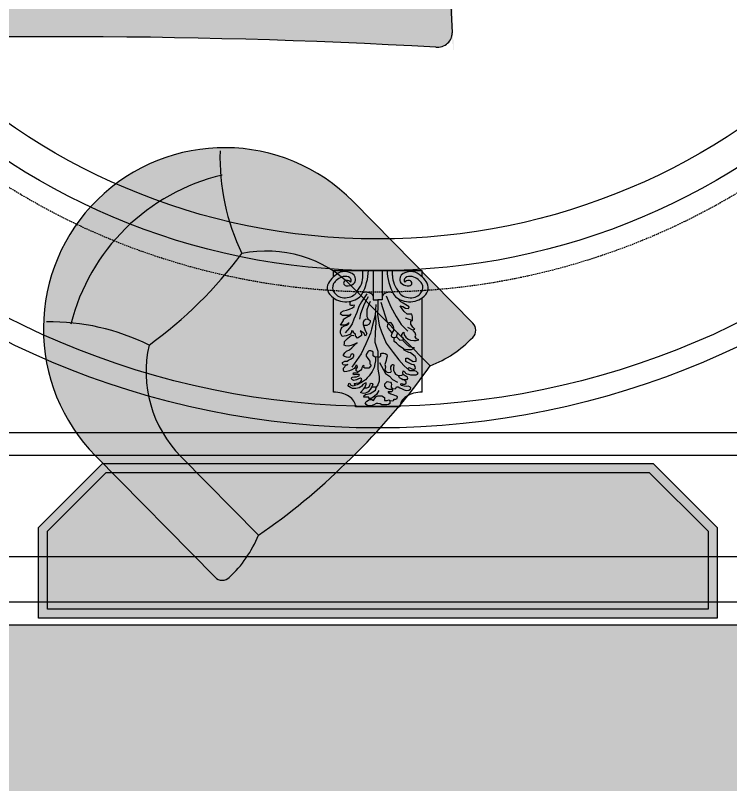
# Model space of a CAD drawing. Header units: millimetres. Extents: x 10553 to 38258, y 46576 to 64025.
# Drawn here: x 31794 to 33375, y 53223 to 54922 of the extents above; entities that cross this region are included whole.
import ezdxf

# ---------------------------------------------------------------- set-up
doc = ezdxf.new("R2010")
doc.units = ezdxf.units.MM
doc.linetypes.add('HIDDEN2', pattern=[4.762499999999999, 3.175, -1.5875])
for name, color, linetype in [('ceiling', 232, 'Continuous'), ('floor', 172, 'Continuous'), ('furn', 34, 'Continuous'), ('furn hatch', 254, 'Continuous'), ('light', 230, 'Continuous'), ('plaster', 81, 'Continuous'), ('wall', 5, 'Continuous')]:
    doc.layers.add(name, color=color, linetype=linetype)

# ---------------------------------------------------------------- blocks, each defined once
blk = doc.blocks.new('bed (plan)')
at = {"layer": 'furn hatch', "linetype": 'ByBlock'}
h = blk.add_hatch(color=256, dxfattribs=at)
edge = h.paths.add_edge_path()
edge.add_ellipse((1258.749999999693, -129.1499999999541), major_axis=(822.8959913012318, 822.8959913012318), ratio=1, start_angle=131.3481957178716, end_angle=138.5917142279979, ccw=False)
edge.add_ellipse((95.36632932841803, -54.89999999996411), major_axis=(-1.414213562373095, 1.414213562373095), ratio=0.9999999999999387, start_angle=221.3481957178836, end_angle=314.9999999999982)
edge.add_line((95.36632932841803, -52.89999999996428), (94.99999999935562, -52.89999999996428))
edge.add_line((94.99999999935562, -52.89999999996428), (94.99999999935608, -7.099999999963984))
edge.add_line((94.99999999935608, -7.099999999963984), (95.79999999931852, -7.099999999963984))
edge.add_line((95.79999999931852, -7.099999999963984), (95.79999999931852, -6.999999999964132))
edge.add_line((95.79999999931852, -6.999999999964132), (96.99999999928878, -6.999999999964132))
edge.add_line((96.99999999928878, -6.999999999964132), (96.99999999928923, 5.684341886080801e-14))
edge.add_line((96.99999999928923, 5.684341886080801e-14), (-96.99999999928878, 5.684341886080801e-14))
edge.add_line((-96.99999999928878, 5.684341886080801e-14), (-96.99999999928878, -6.999999999964132))
edge.add_line((-96.99999999928878, -6.999999999964132), (-95.79999999928896, -6.999999999964132))
edge.add_line((-95.79999999928896, -6.999999999964132), (-95.79999999928896, -7.099999999963927))
edge.add_line((-95.79999999928896, -7.099999999963927), (-94.99999999935517, -7.099999999963984))
edge.add_line((-94.99999999935517, -7.099999999963984), (-94.99999999935517, -52.89999999996417))
edge.add_line((-94.99999999935517, -52.89999999996417), (-95.36632932841849, -52.89999999996428))
edge.add_ellipse((-95.36632932841758, -54.89999999996417), major_axis=(-1.4142135623731, 1.4142135623731), ratio=0.9999999999999893, start_angle=-45.00000000000031, end_angle=48.65180428212735)
edge.add_ellipse((-1258.750000000005, -129.1499999999616), major_axis=(-822.8959913014588, 822.8959913014588), ratio=0.9999999999999994, start_angle=221.4082857720034, end_angle=228.6518042821278, ccw=False)
edge.add_ellipse((-94.29106223705594, -202.2424845104946), major_axis=(-2.121320343559603, 2.121320343559603), ratio=0.9999999999999872, start_angle=41.40828577201795, end_angle=137.7029539343334)
edge.add_ellipse((-3.183231456205249e-12, -2305.399999999965), major_axis=(-1.971220551600547e-11, 2102.50000000005), ratio=0.9495711471803869, start_angle=-2.7029539343203055, end_angle=2.7029539343188844, ccw=False)
edge.add_ellipse((94.2910622370573, -202.2424845104951), major_axis=(2.121320343559809, 2.121320343559808), ratio=0.9999999999999182, start_angle=222.2970460656817, end_angle=318.5917142279896)
at = {"color": 0, "linetype": 'ByBlock'}
for centre, major_axis, ratio, start_param, end_param in [((-1258.750000000005, -129.1499999999617), (-822.8959913014588, 822.8959913014588), 0.9999999999999994, 3.864303577917975, 3.990726825348799), ((-94.29106223705594, -202.2424845104948), (-2.121320343559603, 2.121320343559603), 0.9999999999999875, 0.7227109243284353, 2.403369935876198), ((-3.183231456205249e-12, -2305.399999999965), (-1.971220551600547e-11, 2102.50000000005), 0.9495711471803869, -0.04717544568362486, 0.04717544568359933)]:
    blk.add_ellipse(centre, major_axis=major_axis, ratio=ratio, start_param=start_param, end_param=end_param, dxfattribs=at)
blk = doc.blocks.new('armchaer')
h = blk.add_hatch(color=254)
edge = h.paths.add_edge_path()
edge.add_ellipse((-296.1263035950251, -268.9037169185576), major_axis=(-270.2235710185463, -294.922393723302), ratio=0.999999999988288, start_angle=89.99008652182249, end_angle=179.990086521822, ccw=False)
edge.add_line((-1.250669137647492, -539.1783121973567), (-255.7883912124962, -816.8846656661917))
edge.add_ellipse((-272.1703709045687, -801.8694103729104), major_axis=(-15.71348386204226, -15.71348386204226), ratio=0.9999999999882825, start_angle=2.4925167828245094, end_angle=92.49251678276562, ccw=False)
edge.add_ellipse((-120.2704686007346, -623.2300702738867), major_axis=(-181.5130642803174, -181.5130642803173), ratio=0.9999999999883796, start_angle=338.98577750442445, end_angle=364.44039008106915, ccw=False)
edge.add_ellipse((395.9691245281283, 459.8772005311039), major_axis=(-993.4064497580682, -993.4064497580682), ratio=0.9999999999883331, start_angle=2.492516782837015, end_angle=12.696847287550781, ccw=False)
edge.add_line((-553.2953151249094, -575.7915556125663), (-566.400898877022, -563.7793513793549))
edge.add_line((-566.400898877022, -563.7793513793513), (-579.5064826291782, -551.7671471461217))
edge.add_ellipse((369.7579570207745, 483.9016090002115), major_axis=(-993.4064497579917, -993.4064497579917), ratio=0.9999999999883399, start_angle=352.2881862781159, end_angle=362.4925167828335, ccw=False)
edge.add_ellipse((-664.3934771107452, -124.502441666722), major_axis=(-181.5130642803177, -181.5130642803177), ratio=0.9999999999883168, start_angle=0.5446434846014085, end_angle=25.99925606122912, ccw=False)
edge.add_ellipse((-829.1576804350916, -291.3507304017949), major_axis=(-15.71348386204155, -15.71348386204155), ratio=0.9999999999883177, start_angle=272.4925167827872, end_angle=362.49251678284435, ccw=False)
edge.add_line((-845.5396601271932, -276.335475108528), (-591.0019380523736, 1.370878360270581))
edge.add_ellipse((-296.1263035950105, -268.9037169185613), major_axis=(-270.2524260228694, -294.8959526379626), ratio=0.9999999999882909, start_angle=179.9956925528132, end_angle=269.9956925528138, ccw=False)
at = {"color": 34}
for p, q in [((-591.001938052359, 1.370878360259667), (-845.5396601271786, -276.335475108528)), ((-582.8015916605946, -187.012531552944), (-747.9693998884613, -367.2143081678732)), ((-255.7883912124962, -816.8846656661844), (-1.250669137691148, -539.1783121973858)), ((-579.5064826306916, -551.7671471447393), (-566.400898877022, -563.7793513793513)), ((-354.8018872786779, -727.5804352063096), (-189.6340790507966, -547.3786585913804)), ((-566.400898877022, -563.7793513793513), (-553.2953151233523, -575.7915556139815))]:
    blk.add_line(p, q, dxfattribs=at)
for centre, major_axis, ratio, start_param, end_param in [((-296.1263035950105, -268.9037169185613), (-270.2524260228694, -294.8959526379626), 0.9999999999882909, 3.141517474454028, 4.712313801248935), ((-793.1544278063666, 91.92787136632978), (-348.8249108645073, -348.8249108645073), 0.9999999999883212, 1.946756624129567, 2.42193245069571), ((-390.5478019447037, -371.9196855616683), (-304.6240642121495, -332.3737738375273), 0.9999999999882843, 2.594611066454934, 3.688507999574148), ((-296.1263035950251, -268.9037169185576), (-270.2235710185463, -294.922393723302), 0.999999999988288, 1.570623303960375, 3.141419630755262), ((-386.2178353556956, -367.195595072164), (-188.5618063444662, -188.5618063444662), 0.9999999999883372, 3.755140864209717, 4.755891604905364), ((385.8845747898158, 475.1854205124109), (-657.1867720202041, -657.186772020204), 0.9999999999883307, 6.171218689696627, 6.482157173705834), ((106.5299314967269, -732.6971490658434), (-348.8249108644964, -348.8249108644964), 0.9999999999883369, 3.94825810552629, 4.423433932094577), ((-829.1576804350916, -291.3507304017949), (-15.71348386204155, -15.71348386204155), 0.9999999999883177, 4.755891604905543, 6.326687931701437), ((-386.217835355681, -367.1955950721676), (-188.5618063444629, -188.5618063444628), 0.9999999999883349, 1.614298951315604, 2.615049692012646), ((-664.3934771107452, -124.502441666722), (-181.5130642803177, -181.5130642803177), 0.9999999999883168, 0.009505822055827536, 0.4537726213375407), ((369.7579570207745, 483.9016090002115), (-993.4064497579917, -993.4064497579917), 0.9999999999883401, 6.148588766432231, 6.326687931701247), ((395.9691245281283, 459.8772005311039), (-993.4064497580681, -993.4064497580681), 0.9999999999883332, 0.04350262452172179, 0.2216017897906733), ((-120.2704686007346, -623.2300702738867), (-181.5130642803174, -181.5130642803173), 0.9999999999883794, 5.916417934885134, 6.36068473416714), ((-272.1703709045687, -801.8694103729104), (-15.71348386204226, -15.71348386204226), 0.9999999999882825, 0.04350262452150284, 1.614298951315372)]:
    blk.add_ellipse(centre, major_axis=major_axis, ratio=ratio, start_param=start_param, end_param=end_param, dxfattribs=at)
blk = doc.blocks.new('rdfefd')
at = {"layer": 'furn'}
blk.add_hatch(color=254, dxfattribs=at).paths.add_polyline_path([(0, 750), (0, -750), (-200, -750), (-341.4213562372606, -608.5786437626812), (-341.4213562372606, 608.5786437626812), (-200, 750)])
blk.add_lwpolyline([(0, 750), (0, -750), (-200, -750), (-341.4213562372606, -608.5786437626812), (-341.4213562372606, 608.5786437626812), (-200, 750), (0, 750)], dxfattribs=at)
blk.add_lwpolyline([(-20, 730), (-20, -730), (-191.7157287524897, -730), (-321.4213562372606, -600.294372515229), (-321.4213562372606, 600.294372515229), (-191.7157287525479, 730)], close=True, dxfattribs=at)
blk = doc.blocks.new('205 2')
at = {"color": 0, "linetype": 'ByBlock'}
for p, q in [((-45.99999999999955, 370), (46, 370)), ((7.997955425677446, 364.9941687919199), (13.59456504638956, 367.1667750769993)), ((13.59456504638956, 367.1667750769993), (20.38047208094804, 367.1667750769993)), ((20.38047208094804, 367.1667750769993), (23.8916567649519, 364.1135710039525)), ((-32.46207671504817, 353.29757587926), (-33.34577369947783, 351.6514451967669)), ((-33.34577369947783, 351.6514451967669), (-33.34577369947783, 349.4563478201162)), ((-30.1895623934397, 353.8465425733593), (-32.46207671504817, 353.29757587926)), ((-25.21661514746665, 352.5748563075322), (-30.1895623934397, 353.8465425733593)), ((-25.21661514746643, 360.7503661837545), (-22.06201093967388, 363.4935002774873)), ((-25.21661514746665, 356.3001582529978), (-25.21661514746643, 360.7503661837545)), ((-25.21661514746665, 352.5748563075322), (-25.21661514746665, 356.3001582529978)), ((-23.31191116117407, 350.9185919716256), (-25.21661514746665, 352.5748563075322)), ((-19.50241789589336, 352.6782091116183), (-23.31191116117407, 350.9185919716256)), ((-22.06201093967388, 363.4935002774873), (-18.66881113426348, 364.8901213309728)), ((-14.14397717948736, 352.6782091116183), (-19.50241789589336, 352.6782091116183)), ((-18.66881113426348, 364.8901213309728), (-8.192045572757934, 364.8901213309728)), ((-14.14397717948736, 345.22735197781), (-14.14397717948736, 352.6782091116183)), ((-8.192045572757934, 364.8901213309728), (-5.097256986136017, 362.1990008208668)), ((-5.097256986136017, 362.1990008208668), (0, 360.9573347061523)), ((0, 360.9573347061523), (3.355596227044771, 360.9573347061523)), ((3.355596227044771, 360.9573347061523), (7.997955425677446, 364.9941687919199)), ((8.475036134407219, 352.8850106071477), (6.451172000216502, 348.641938225599)), ((12.04651352702354, 349.7793780918291), (8.475036134407219, 352.8850106071477)), ((22.76160309631678, 354.5409258129075), (17.28582321707654, 349.7793780918291)), ((25.97581360782215, 358.9911337436642), (22.76160309631678, 354.5409258129075)), ((23.8916567649519, 364.1135710039525), (25.97581360782215, 358.9911337436642)), ((-40.28933311967694, 347.2612504434655), (-40.66843701698508, 343.4200223843218)), ((-40.66843701698508, 343.4200223843218), (-38.52193915081716, 340.8956219312386)), ((-37.76478588725422, 349.1270447436254), (-40.28933311967694, 347.2612504434655)), ((-38.52193915081716, 340.8956219312386), (-32.2095165386736, 337.9322789427824)), ((-33.34577369947783, 349.4563478201162), (-37.76478588725422, 349.1270447436254)), ((-32.2095165386736, 337.9322789427824), (-27.41192771914939, 335.7375662659761)), ((-27.41192771914939, 335.7375662659761), (-24.00315623673669, 332.6641991187935)), ((-8.787328326600118, 340.5693964535603), (-14.14397717948736, 345.22735197781)), ((0, 340.5693964535603), (-8.787328326600118, 340.5693964535603)), ((-2.40003401293643, 326.1981639441801), (2.765586128269206, 336.7004700048128)), ((3.713082238659354, 343.1568876830279), (0, 340.5693964535603)), ((2.765586128269206, 336.7004700048128), (10.2480108933903, 345.0361464781454)), ((6.451172000216502, 348.641938225599), (3.713082238659354, 343.1568876830279)), ((10.2480108933903, 345.0361464781454), (13.53392951338901, 347.1408393886522)), ((17.28582321707654, 349.7793780918291), (12.04651352702354, 349.7793780918291)), ((13.53392951338901, 347.1408393886522), (18.5498062515544, 347.1408393886522)), ((25.12227309273021, 336.5660823570506), (15.57022888931692, 333.7882920971606)), ((18.5498062515544, 347.1408393886522), (18.5498062515544, 344.1340253165108)), ((18.5498062515544, 344.1340253165108), (28.63850440223177, 344.1340253165108)), ((27.94673206117591, 339.02213363396), (25.12227309273021, 336.5660823570506)), ((28.63850440223177, 344.1340253165108), (27.94673206117591, 339.02213363396)), ((-91.99999999999955, 330), (-92, 73.92546307080192)), ((-68.06515259708681, 322.0184000119916), (-68.44372922883485, 318.9454175646533)), ((-68.44372922883485, 318.9454175646533), (-66.55031880453453, 315.4331078820978)), ((-64.6563811146741, 325.2014066180564), (-68.06515259708681, 322.0184000119916)), ((-58.59599141341164, 325.7499886123114), (-64.6563811146741, 325.2014066180564)), ((-54.55608312294339, 323.8841943121515), (-58.59599141341164, 325.7499886123114)), ((-50.3896311114745, 321.140514941304), (-54.55608312294339, 323.8841943121515)), ((-45.71858601288386, 318.396450870554), (-50.3896311114745, 321.140514941304)), ((-38.14336251900227, 318.7257539470447), (-39.027059503499, 315.6527714997064)), ((-35.87084819746087, 321.140514941304), (-38.14336251900227, 318.7257539470447)), ((-29.93700221706513, 320.5915482472046), (-35.87084819746087, 321.140514941304)), ((-28.92676151170144, 328.2743890653946), (-31.45183600968448, 325.8596280711354)), ((-31.45183600968448, 325.8596280711354), (-30.31557884888025, 323.1159487002878)), ((-30.31557884888025, 323.1159487002878), (-24.25571641311103, 322.7866456238553)), ((-28.04306452727178, 316.7503201880609), (-29.93700221706513, 320.5915482472046)), ((-21.47808173882072, 328.054725447786), (-28.92676151170144, 328.2743890653946)), ((-24.25571641311103, 322.7866456238553), (-18.57390334359661, 320.0429662529496)), ((-24.00315623673669, 332.6641991187935), (-21.47808173882072, 328.054725447786)), ((-18.57390334359661, 320.0429662529496), (-14.78655522943586, 314.3359438936459)), ((4.959430258623797, 324.5615106791665), (3.31605131431138, 318.7923070220859)), ((3.31605131431138, 318.7923070220859), (3.31605131431138, 316.2752158662188)), ((10.48567170311003, 329.3669380221982), (4.959430258623797, 324.5615106791665)), ((15.57022888931692, 333.7882920971606), (10.48567170311003, 329.3669380221982)), ((13.59509231188281, 318.1629380581435), (15.76689892219747, 323.3229172226856)), ((15.76689892219747, 323.3229172226856), (20.10998487746701, 329.1753561274381)), ((22.41624419131563, 318.7511441375245), (18.57511499576799, 316.6337561317487)), ((20.10998487746701, 329.1753561274381), (25.53923777060709, 332.9508005112875)), ((27.53154601618417, 318.5297566222289), (22.41624419131563, 318.7511441375245)), ((25.53923777060709, 332.9508005112875), (29.73785297776931, 334.2095384391141)), ((29.23115082854065, 322.5681361057796), (27.05934421822622, 317.4077722414513)), ((34.80487446978805, 330.1190248734783), (29.23115082854065, 322.5681361057796)), ((29.73785297776931, 334.2095384391141), (34.80487446978805, 332.3218162472476)), ((34.80487446978805, 332.3218162472476), (34.80487446978805, 330.1190248734783)), ((35.13213260793418, 315.9241443710634), (38.38451685072664, 318.7523045821872)), ((38.38451685072664, 318.7523045821872), (45.63279885685483, 319.9918011721456)), ((45.63279885685483, 319.9918011721456), (52.13820064335891, 319.9918011721456)), ((52.13820064335891, 319.9918011721456), (56.70326537572259, 317.8090141909197)), ((91.99999999999955, 330), (91.99999999999977, 73.92546307080192)), ((-66.55031880453453, 315.4331078820978), (-63.14154732212182, 314.3359438936459)), ((-63.14154732212182, 314.3359438936459), (-59.60623211877532, 315.3234684232157)), ((-59.60623211877532, 315.3234684232157), (-54.55608312294339, 313.7869771995465)), ((-58.39193966342418, 307.610621016298), (-59.16965628162711, 305.29280438571)), ((-59.16965628162711, 305.29280438571), (-59.16965628162711, 302.5887490999885)), ((-55.81888400461457, 308.7385609932244), (-58.39193966342418, 307.610621016298)), ((-52.03100862496058, 308.5188973756158), (-55.81888400461457, 308.7385609932244)), ((-54.55608312294339, 313.7869771995465), (-49.25337395067027, 312.3601254347595)), ((-49.75849430335211, 306.8727666930645), (-52.03100862496058, 308.5188973756158)), ((-47.61199643718419, 307.7506517637521), (-49.75849430335211, 306.8727666930645)), ((-49.25337395067027, 312.3601254347595), (-47.61199643718419, 310.4943311346578)), ((-47.61199643718419, 310.4943311346578), (-47.61199643718419, 307.7506517637521)), ((-42.56237470677866, 315.872435117315), (-45.71858601288386, 318.396450870554)), ((-39.027059503499, 315.6527714997064), (-42.56237470677866, 315.872435117315)), ((-30.83862622866877, 295.8622721230495), (-41.24579274372081, 303.1000152082415)), ((-28.29562470357905, 309.2871429874212), (-27.66448789552373, 313.1283710466232)), ((-28.04306452727178, 305.9944969225326), (-28.29562470357905, 309.2871429874212)), ((-27.66448789552373, 313.1283710466232), (-28.04306452727178, 316.7503201880609)), ((-26.4016870137857, 302.70223555743), (-28.04306452727178, 305.9944969225326)), ((-19.83670422533464, 301.7143263279577), (-26.4016870137857, 302.70223555743)), ((-14.53399505306152, 307.4213486873196), (-19.83670422533464, 301.7143263279577)), ((-14.78655522943586, 314.3359438936459), (-14.53399505306152, 307.4213486873196)), ((-2.687393712537641, 300.6013896454242), (0.03487808381919422, 310.658982672845)), ((0.03487808381919422, 310.658982672845), (3.31605131431138, 316.2752158662188)), ((3.31605131431138, 316.2752158662188), (6.356264209482561, 317.0303816829692)), ((6.356264209482561, 317.0303816829692), (10.19264801552345, 316.2752158662188)), ((10.19264801552345, 316.2752158662188), (13.59509231188281, 318.1629380581435)), ((10.37719094185741, 309.1813505271566), (10.61129682556498, 311.6249640105525)), ((11.22028848250056, 306.7381217435468), (10.37719094185741, 309.1813505271566)), ((10.61129682556498, 311.6249640105525), (11.31414174218094, 313.6607956468943)), ((13.42214922660219, 306.0460467031808), (11.22028848250056, 306.7381217435468)), ((11.31414174218094, 313.6607956468943), (13.59509231188281, 318.1629380581435)), ((15.38937682143592, 307.9599284852738), (13.42214922660219, 306.0460467031808)), ((16.46710751134674, 313.3757330538356), (15.38937682143592, 307.9599284852738)), ((18.57511499576799, 316.6337561317487), (16.46710751134674, 313.3757330538356)), ((25.24976900896581, 312.8144559643697), (24.25587353422884, 308.9120606281213)), ((24.25587353422884, 308.9120606281213), (24.25587353422884, 305.2254819109803)), ((24.25587353422884, 305.2254819109803), (26.35386297407672, 305.8852421634947)), ((27.05934421822622, 317.4077722414513), (25.24976900896581, 312.8144559643697)), ((26.35386297407672, 305.8852421634947), (30.58177528635133, 309.5616876524291)), ((30.58177528635133, 309.5616876524291), (32.73588463267379, 313.8404504795326)), ((31.36868518118877, 301.8462783785071), (39.59349977572583, 308.1630500091123)), ((32.73588463267379, 313.8404504795326), (35.13213260793418, 315.9241443710634)), ((39.38169135838484, 304.6883232452528), (35.35669135838475, 301.1883232452528)), ((44.5566913583848, 306.1883232452528), (39.38169135838484, 304.6883232452528)), ((39.59349977572583, 308.1630500091123), (42.89892721937804, 310.3769976786571)), ((42.89892721937804, 310.3769976786571), (46.28169135838493, 311.1883232452528)), ((49.15669135838493, 306.6883232452528), (44.5566913583848, 306.1883232452528)), ((51.45669135838489, 312.6883232452528), (46.28169135838493, 311.1883232452528)), ((46.28169135838493, 311.1883232452528), (49.15669135838493, 306.6883232452528)), ((55.48169135838475, 311.1883232452528), (51.45669135838489, 312.6883232452528)), ((57.78169135838493, 306.1883232452528), (55.48169135838475, 311.1883232452528)), ((56.70326537572259, 317.8090141909197), (60.18369677610758, 314.7825521036284)), ((59.78508478307208, 306.3995858705603), (57.78169135838493, 306.1883232452528)), ((62.18155396074303, 311.5587956353556), (59.78508478307208, 309.4749093939026)), ((59.78508478307208, 309.4749093939026), (59.78508478307208, 306.3995858705603)), ((60.18369677610758, 314.7825521036284), (62.18155396074303, 311.5587956353556)), ((-60.69134452572598, 295.9969170725672), (-62.64644501401335, 293.2774737926084)), ((-62.64644501401335, 293.2774737926084), (-61.47327926794242, 289.4535572269815)), ((-61.47327926794242, 289.4535572269815), (-59.32256327769414, 288.0086245689308)), ((-56.58552804725764, 296.0819357406581), (-60.69134452572598, 295.9969170725672)), ((-59.32256327769414, 288.0086245689308), (-56.58552804725764, 286.054349301965)), ((-59.16965628162711, 302.5887490999885), (-58.16943362076995, 300.9468501158408)), ((-58.16943362076995, 300.9468501158408), (-55.39232621203973, 298.0496755025815)), ((-52.18655194862799, 295.8268797363271), (-56.58552804725764, 296.0819357406581)), ((-55.39232621203973, 298.0496755025815), (-52.18655194862799, 295.8268797363271)), ((-48.49358435964086, 293.5313756974065), (-52.18655194862799, 295.8268797363271)), ((-44.59181963115975, 290.0036780206137), (-48.49358435964086, 293.5313756974065)), ((-42.4284492688048, 285.0722105703899), (-44.59181963115975, 290.0036780206137)), ((-24.59474813205884, 286.8156703163986), (-30.83862622866877, 295.8622721230495)), ((-16.26869856073449, 279.5779272312648), (-24.59474813205884, 286.8156703163986)), ((-2.687393712537641, 287.8224298387649), (-2.687393712537641, 300.6013896454242)), ((-0.4291155595826694, 267.4687298733625), (-2.687393712537641, 287.8224298387649)), ((17.45783939305693, 285.9724082327448), (21.83414307507337, 291.4262980869971)), ((21.83414307507337, 291.4262980869971), (25.2197148752457, 296.6701418200391)), ((25.2197148752457, 296.6701418200391), (31.36868518118877, 301.8462783785071)), ((35.35669135838475, 301.1883232452528), (33.0566913583848, 296.6883232452528)), ((33.0566913583848, 296.6883232452528), (33.63169135838484, 294.1883232452528)), ((33.63169135838484, 294.1883232452528), (35.9316913583848, 292.1883232452528)), ((35.9316913583848, 292.1883232452528), (39.95669135838489, 294.1883232452528)), ((40.53169135838493, 287.1883232452528), (37.65669135838493, 285.1883232452528)), ((39.95669135838489, 294.1883232452528), (43.98169135838475, 297.1883232452528)), ((43.98169135838475, 288.6883232452528), (40.53169135838493, 287.1883232452528)), ((43.98169135838475, 297.1883232452528), (49.73169135838475, 298.6883232452528)), ((48.00669135838484, 288.6883232452528), (43.98169135838475, 288.6883232452528)), ((52.03169135838471, 289.1883232452528), (48.00669135838484, 288.6883232452528)), ((49.73169135838475, 298.6883232452528), (52.60669135838475, 296.6883232452528)), ((53.75669135838484, 290.1883232452528), (52.03169135838471, 289.1883232452528)), ((52.60669135838475, 296.6883232452528), (54.33169135838489, 293.6883232452528)), ((54.33169135838489, 293.6883232452528), (53.75669135838484, 290.1883232452528)), ((-82.68253416035441, 281.1198042529286), (-83.45286906145043, 278.8419964073109)), ((-83.45286906145043, 278.8419964073109), (-80.5244364530663, 274.1525051663048)), ((-79.29168970504816, 283.3972273986437), (-82.68253416035441, 281.1198042529286)), ((-80.5244364530663, 274.1525051663048), (-76.97963047070652, 272.1428331201314)), ((-67.7683021184057, 282.7324660480372), (-79.29168970504816, 283.3972273986437)), ((-76.97963047070652, 272.1428331201314), (-72.04758894764814, 272.1428331201314)), ((-72.04758894764814, 272.1428331201314), (-66.6531355777347, 272.0089575703605)), ((-63.66881282599047, 281.1601977377431), (-67.7683021184057, 282.7324660480372)), ((-66.6531355777347, 272.0089575703605), (-63.57074144222997, 269.4630139253568)), ((-60.53421940557882, 280.7408748950693), (-63.66881282599047, 281.1601977377431)), ((-57.82143838823526, 278.5400070205797), (-60.53421940557882, 280.7408748950693)), ((-56.43525737865707, 274.8718938964885), (-57.82143838823526, 278.5400070205797)), ((-56.58552804725764, 286.054349301965), (-52.67532707068312, 282.6551413770067)), ((-54.32514083219576, 272.7756643827888), (-56.43525737865707, 274.8718938964885)), ((-52.87832428968386, 272.6710260219988), (-54.32514083219576, 272.7756643827888)), ((-51.67299534785252, 278.0160458171158), (-52.87832428968386, 272.6710260219988)), ((-49.96676417741969, 283.9158028041711), (-52.67532707068312, 282.6551413770067)), ((-52.67532707068312, 282.6551413770067), (-51.67299534785252, 278.0160458171158)), ((-45.97589157876496, 285.0722105703899), (-49.96676417741969, 283.9158028041711)), ((-42.4284492688048, 285.0722105703899), (-45.97589157876496, 285.0722105703899)), ((-36.9295973291446, 281.217133316386), (-42.4284492688048, 285.0722105703899)), ((-34.71244588546961, 276.5915022514528), (-36.9295973291446, 281.217133316386)), ((-32.49476717630159, 270.8090787204565), (-34.71244588546961, 276.5915022514528)), ((-32.49476717630159, 263.6386581100523), (-32.49476717630159, 270.8090787204565)), ((-27.43618193230941, 276.3810714303982), (-28.49545832955323, 272.6968009123811)), ((-28.49545832955323, 272.6968009123811), (-27.35076492072244, 268.4958784881164)), ((-23.05671465733326, 276.8107811692171), (-27.43618193230941, 276.3810714303982)), ((-19.52509031257364, 276.3810714303982), (-23.05671465733326, 276.8107811692171)), ((-16.70000174288293, 274.5391285212827), (-19.52509031257364, 276.3810714303982)), ((-14.90835356079629, 269.7534623164102), (-16.70000174288293, 274.5391285212827)), ((-3.780415102021607, 249.7232949296595), (-16.26869856073449, 279.5779272312648)), ((7.195670891605687, 263.0112126453896), (11.20974317243395, 273.7778075068491)), ((11.20974317243395, 273.7778075068491), (17.45783939305693, 285.9724082327448)), ((33.51834664038324, 267.7645640624105), (35.61422701819106, 271.3261153264903)), ((35.61422701819106, 271.3261153264903), (39.08099770600393, 274.3756310826284)), ((37.65669135838493, 285.1883232452528), (38.23169135838475, 282.1883232452528)), ((38.23169135838475, 282.1883232452528), (42.25669135838484, 282.6883232452528)), ((39.08099770600393, 274.3756310826284), (41.10669135838475, 275.6883232452528)), ((43.40669135838493, 278.1883232452528), (41.10669135838475, 275.6883232452528)), ((41.10669135838475, 275.6883232452528), (42.83169135838489, 274.1883232452528)), ((42.25669135838484, 282.6883232452528), (48.58169135838489, 283.1883232452528)), ((42.83169135838489, 274.1883232452528), (44.5566913583848, 272.6883232452528)), ((46.28169135838471, 278.1883232452528), (43.40669135838493, 278.1883232452528)), ((44.5566913583848, 272.6883232452528), (44.5566913583848, 267.6883232452528)), ((50.3066913583848, 278.1883232452528), (46.28169135838471, 278.1883232452528)), ((48.58169135838489, 283.1883232452528), (50.88169135838484, 281.1883232452528)), ((50.88169135838484, 281.1883232452528), (50.3066913583848, 278.1883232452528)), ((53.75669135838484, 269.1883232452528), (58.35669135838475, 272.1883232452528)), ((58.35669135838475, 272.1883232452528), (64.10669135838475, 274.1883232452528)), ((64.10669135838475, 274.1883232452528), (69.85669135838475, 274.6883232452528)), ((69.85669135838475, 274.6883232452528), (71.00669135838484, 270.6883232452528)), ((-74.20568665493624, 268.3912401273847), (-78.52082753845889, 265.7114209325518)), ((-78.52082753845889, 265.7114209325518), (-77.75049263729579, 260.3521672427887)), ((-77.75049263729579, 260.3521672427887), (-75.12998308315287, 256.0646873509977)), ((-75.12998308315287, 256.0646873509977), (-70.50639187989577, 254.7251624534838)), ((-69.5815681861859, 265.9795567319961), (-74.20568665493624, 268.3912401273847)), ((-64.95797698286174, 263.4339977867785), (-69.5815681861859, 265.9795567319961)), ((-63.10832959537515, 266.113432281767), (-64.95797698286174, 263.4339977867785)), ((-63.57074144222997, 269.4630139253568), (-63.10832959537515, 266.113432281767)), ((-54.40001253378273, 257.6334933625767), (-61.50122433962247, 266.5065955342725)), ((-43.68228663695618, 242.431309164851), (-54.40001253378273, 257.6334933625767)), ((-33.38215501925151, 257.8566192788421), (-32.49476717630159, 263.6386581100523)), ((-32.49476717630159, 255.3891544044018), (-33.38215501925151, 257.8566192788421)), ((-30.27761573255998, 255.3891544044018), (-32.49476717630159, 255.3891544044018)), ((-28.94732486634166, 257.1626207391964), (-30.27761573255998, 255.3891544044018)), ((-27.17360371142854, 261.0173132932978), (-28.94732486634166, 257.1626207391964)), ((-27.35076492072244, 268.4958784881164), (-27.17360371142854, 264.4869212918566)), ((-27.17360371142854, 264.4869212918566), (-27.17360371142854, 261.0173132932978)), ((-16.13530038825411, 261.3116086829104), (-14.90835356079629, 269.7534623164102)), ((-14.3974332876212, 255.5357250494417), (-16.13530038825411, 261.3116086829104)), ((-15.93072137277341, 249.7598414159147), (-14.3974332876212, 255.5357250494417)), ((-0.4291155595826694, 250.901630587643), (-0.4291155595826694, 267.4687298733625)), ((5.930233682400967, 253.6672378502553), (7.195670891605687, 263.0112126453896)), ((14.36859080600561, 259.0684238243266), (18.65578661784821, 264.8658506497159)), ((14.36859080600561, 256.2528055804432), (14.36859080600561, 259.0684238243266)), ((16.36956339314634, 253.685318743519), (14.36859080600561, 256.2528055804432)), ((18.65578661784821, 264.8658506497159), (22.94298242962395, 264.8658506497159)), ((22.94298242962395, 264.8658506497159), (27.03983539457272, 265.1143667565193)), ((27.03983539457272, 265.1143667565193), (28.65959502236524, 262.8784911951516)), ((28.65959502236524, 262.8784911951516), (28.46872490997771, 260.3937148271943)), ((28.46872490997771, 260.3937148271943), (28.94537292548625, 257.660807052278)), ((28.94537292548625, 257.660807052278), (31.32703120634847, 260.9734575097682)), ((31.32703120634847, 260.9734575097682), (32.75644798731378, 264.4519136049785)), ((32.75644798731378, 264.4519136049785), (33.51834664038324, 267.7645640624105)), ((34.65776739421426, 226.3389295010129), (53.64723451541795, 262.0063766223029)), ((44.5566913583848, 267.6883232452528), (41.6816913583848, 262.1883232452528)), ((41.6816913583848, 262.1883232452528), (42.83169135838489, 258.1883232452528)), ((42.83169135838489, 258.1883232452528), (45.13169135838484, 257.1883232452528)), ((45.13169135838484, 257.1883232452528), (46.28169135838471, 261.6883232452528)), ((46.28169135838471, 261.6883232452528), (49.15669135838471, 265.6883232452528)), ((49.15669135838471, 265.6883232452528), (53.75669135838484, 269.1883232452528)), ((66.98169135838475, 258.1883232452528), (61.8066913583848, 255.1883232452528)), ((61.8066913583848, 255.1883232452528), (66.98169135838475, 256.6883232452528)), ((68.13169135838484, 261.1883232452528), (66.98169135838475, 258.1883232452528)), ((66.98169135838475, 256.6883232452528), (71.58169135838489, 255.6883232452528)), ((71.00669135838484, 264.6883232452528), (68.13169135838484, 261.1883232452528)), ((71.00669135838484, 270.6883232452528), (71.00669135838484, 264.6883232452528)), ((71.58169135838489, 255.6883232452528), (73.3066913583848, 252.6883232452528)), ((-79.29168970504816, 245.6143157709157), (-79.75410155197005, 238.9151524837362)), ((-73.4348244882799, 246.9538406684296), (-79.29168970504816, 245.6143157709157)), ((-68.04037111836647, 242.5324852268677), (-73.4348244882799, 246.9538406684296)), ((-70.50639187989577, 254.7251624534838), (-63.57074144222997, 250.7054336612346)), ((-62.64591774852011, 237.8429939859197), (-68.04037111836647, 242.5324852268677)), ((-63.57074144222997, 250.7054336612346), (-58.48421112662459, 246.9538406684296)), ((-58.48421112662459, 246.9538406684296), (-58.17628807238361, 237.5752428863198)), ((-31.63321534299166, 222.7923815313261), (-43.68228663695618, 242.431309164851)), ((-17.97545699672764, 237.4975335155032), (-17.77087798124694, 244.606017449114)), ((-17.77087798124694, 244.606017449114), (-15.93072137277341, 249.7598414159147)), ((0, 235.2739683495602), (-0.4291155595826694, 250.901630587643)), ((4.478699951432191, 234.7813099649065), (4.673759986716277, 245.2261536165024)), ((4.673759986716277, 245.2261536165024), (5.930233682400967, 253.6672378502553)), ((16.55990624004039, 246.2313743394334), (16.36956339314634, 253.685318743519)), ((18.27457365856685, 242.3389811994857), (16.55990624004039, 246.2313743394334)), ((22.08564872039437, 236.37574873626), (18.27457365856685, 242.3389811994857)), ((56.63169135838484, 240.6883232452528), (53.1816913583848, 238.1883232452528)), ((60.65669135838471, 243.6883232452528), (56.63169135838484, 240.6883232452528)), ((63.53169135838471, 245.6883232452528), (60.65669135838471, 243.6883232452528)), ((68.13169135838484, 246.1883232452528), (63.53169135838471, 245.6883232452528)), ((72.73169135838475, 249.6883232452528), (68.13169135838484, 246.1883232452528)), ((73.3066913583848, 252.6883232452528), (72.73169135838475, 249.6883232452528)), ((-79.75410155197005, 238.9151524837362), (-77.30442602106768, 233.5047337131691)), ((-77.30442602106768, 233.5047337131691), (-68.21753232766059, 223.1297633047798)), ((-68.21753232766059, 223.1297633047798), (-64.42016616892647, 222.5404031258659)), ((-58.17628807238361, 237.5752428863198), (-62.64591774852011, 237.8429939859197)), ((-19.20187655869222, 232.4321905154502), (-17.97545699672764, 237.4975335155032)), ((-18.69095628545028, 228.1670232153265), (-19.20187655869222, 232.4321905154502)), ((-15.62438011507902, 225.501437915198), (-18.69095628545028, 228.1670232153265)), ((-12.35322492916021, 224.4350499151624), (-15.62438011507902, 225.501437915198)), ((-8.468859962292527, 224.2573185818619), (-12.35322492916021, 224.4350499151624)), ((-6.73099286159254, 225.501437915198), (-8.468859962292527, 224.2573185818619)), ((-4.175336964463213, 233.9429068487952), (-6.73099286159254, 231.366187215317)), ((-6.73099286159254, 231.366187215317), (-6.73099286159254, 225.501437915198)), ((0, 235.2739683495602), (-4.175336964463213, 233.9429068487952)), ((0, 218.6880187708884), (0, 235.2739683495602)), ((0, 235.2739683495602), (7.046982019551933, 234.4987981403247)), ((7.046982019551933, 234.4987981403247), (9.673291494188106, 231.8128237478086)), ((9.673291494188106, 231.8128237478086), (9.673291494188106, 226.8432710118359)), ((9.673291494188106, 226.8432710118359), (9.673291494188106, 221.7398427261505)), ((20.48803424372159, 221.0681567780557), (24.04180373966824, 227.7834774591611)), ((23.88731494705439, 232.4841249960009), (22.08564872039437, 236.37574873626)), ((24.04180373966824, 227.7834774591611), (23.88731494705439, 232.4841249960009)), ((24.41299865437622, 199.0275479454431), (34.65776739421426, 226.3389295010129)), ((50.88169135838484, 235.6883232452528), (49.73169135838475, 231.6883232452528)), ((49.73169135838475, 231.6883232452528), (49.73169135838475, 227.6883232452528)), ((49.73169135838475, 227.6883232452528), (51.45669135838489, 226.6883232452528)), ((53.1816913583848, 238.1883232452528), (50.88169135838484, 235.6883232452528)), ((51.45669135838489, 226.6883232452528), (53.1816913583848, 226.1883232452528)), ((53.1816913583848, 226.1883232452528), (55.66507959861201, 228.308592762216)), ((55.66507959861201, 228.308592762216), (56.44912340286828, 231.7170334837283)), ((56.44912340286828, 231.7170334837283), (58.01773827680745, 234.7469295472256)), ((58.01773827680745, 234.7469295472256), (59.9348756488414, 235.8829482211149)), ((59.9348756488414, 235.8829482211149), (64.98871550325998, 235.3528318199678)), ((67.87127601279076, 223.2109349743114), (64.5611031796318, 219.2677614534041)), ((64.98871550325998, 235.3528318199678), (68.64793809994012, 233.4593391302042)), ((70.82659916186822, 229.0660667780903), (67.87127601279076, 223.2109349743114)), ((68.64793809994012, 233.4593391302042), (70.65207428010763, 231.5654617405962)), ((70.65207428010763, 231.5654617405962), (70.82659916186822, 229.0660667780903)), ((-69.84520093805327, 214.5232581330347), (-76.2709856335307, 210.0538152095396)), ((-76.2709856335307, 210.0538152095396), (-71.01994848067102, 208.8089264764567)), ((-71.01994848067102, 208.8089264764567), (-65.64974932391783, 206.7338554548332)), ((-61.30086344815504, 214.2874371215003), (-69.84520093805327, 214.5232581330347)), ((-64.42016616892647, 222.5404031258659), (-54.92675077209128, 216.0559023581445)), ((-53.57009663073973, 212.5193565847003), (-61.30086344815504, 214.2874371215003)), ((-54.92675077209128, 216.0559023581445), (-53.57009663073973, 212.5193565847003)), ((-53.57009663073973, 212.5193565847003), (-44.28653290438524, 204.0178744735895)), ((-17.4756092990458, 197.3925735587254), (-31.63321534299166, 222.7923815313261)), ((6.15379425604192, 194.0118312268169), (0, 218.6880187708884)), ((9.673291494188106, 221.7398427261505), (11.99062338366343, 219.0534836337902)), ((11.99062338366343, 219.0534836337902), (14.61746012385993, 217.710496437503)), ((14.61746012385993, 217.710496437503), (18.17070235431311, 217.9790169367916)), ((18.17070235431311, 217.9790169367916), (20.48803424372159, 221.0681567780557)), ((53.89452203672568, 210.2088492513867), (48.99042558541419, 203.4946826698142)), ((58.18540870702122, 215.5377116525196), (53.89452203672568, 210.2088492513867)), ((64.5611031796318, 219.2677614534041), (58.18540870702122, 215.5377116525196)), ((-65.64974932391783, 206.7338554548332), (-58.72780778941228, 198.7459476510412)), ((-58.72780778941228, 198.7459476510412), (-53.35760863265887, 192.0025438804878)), ((-53.35760863265887, 192.0025438804878), (-52.36371315792189, 188.4579194100806)), ((-44.28653290438524, 204.0178744735895), (-39.11933096663256, 197.4618195327348)), ((-39.11933096663256, 197.4618195327348), (-33.81187640491976, 192.6053685543593)), ((-33.81187640491976, 192.6053685543593), (-33.81187640491976, 182.5285405341419)), ((-7.557745171608985, 165.9902937376173), (-17.4756092990458, 197.3925735587254)), ((5.545857130093054, 168.6043292570976), (6.15379425604192, 194.0118312268169)), ((14.75665821683356, 170.3781802917365), (24.41299865437622, 199.0275479454431)), ((42.86043683763137, 196.3538839482935), (49.84881382563049, 200.5105658891844)), ((45.92543121152266, 199.2314388689701), (42.86043683763137, 196.3538839482935)), ((48.99042558541419, 203.4946826698142), (45.92543121152266, 199.2314388689701)), ((49.84881382563049, 200.5105658891844), (55.36612005795769, 203.7078063898953)), ((55.36612005795769, 203.7078063898953), (60.51486770304336, 205.0931105702766)), ((60.51486770304336, 205.0931105702766), (66.03217393537057, 204.0274919699878)), ((68.81086314064737, 192.8888923480408), (62.87279903630565, 184.3589424475795)), ((66.03217393537057, 204.0274919699878), (69.46467236545004, 202.2155556496582)), ((69.46467236545004, 202.2155556496582), (68.71490081892694, 196.8224483725498)), ((68.71490081892694, 196.8224483725498), (68.81086314064737, 192.8888923480408)), ((-79.56586776704921, 190.2098425529548), (-84.93870325133616, 188.1663169194362)), ((-84.93870325133616, 188.1663169194362), (-80.06940632325131, 185.5388169049984)), ((-80.06940632325131, 185.5388169049984), (-77.88652713730994, 180.1380156308296)), ((-74.86424126924544, 190.2098425529548), (-79.56586776704921, 190.2098425529548)), ((-77.88652713730994, 180.1380156308296), (-79.06180194542094, 175.7589771734201)), ((-79.06180194542094, 175.7589771734201), (-77.55065901138869, 168.7524387015146)), ((-67.81153788972574, 189.1880797361955), (-74.86424126924544, 190.2098425529548)), ((-63.10991139185489, 186.5605797217577), (-67.81153788972574, 189.1880797361955)), ((-58.07294403362312, 180.4300028213183), (-63.10991139185489, 186.5605797217577)), ((-54.71426277407727, 174.1532399756834), (-58.07294403362312, 180.4300028213183)), ((-52.36371315792189, 188.4579194100806), (-53.53898796596627, 185.1010284692165)), ((-53.53898796596627, 185.1010284692165), (-52.36371315792189, 182.3273425096413)), ((-45.68325922409713, 188.8418498660321), (-52.36371315792189, 188.4579194100806)), ((-52.36371315792189, 182.3273425096413), (-50.18083397198052, 180.4300028213183)), ((-50.18083397198052, 180.4300028213183), (-49.84496584599242, 173.8612527852529)), ((-38.97960560816568, 180.1003150449833), (-45.68325922409713, 188.8418498660321)), ((-38.97960560816568, 180.1003150449833), (-41.66180522622881, 167.3482842282392)), ((-33.81187640491976, 182.5285405341419), (-38.97960560816568, 180.1003150449833)), ((-33.81187640491976, 182.5285405341419), (-29.59797049811755, 181.3632846712717)), ((-29.59797049811755, 181.3632846712717), (-28.28191580048588, 177.0731118804542)), ((-28.28191580048588, 177.0731118804542), (-29.26895682374311, 172.3059112686315)), ((22.66933163311637, 171.1960521849105), (25.02304484236515, 177.7444131286466)), ((25.02304484236515, 177.7444131286466), (29.02499001657998, 169.7634299222846)), ((33.73294370043732, 176.7211115125101), (38.2051973181849, 180.6100277018559)), ((33.73294370043732, 171.1960521849105), (33.73294370043732, 176.7211115125101)), ((38.2051973181849, 180.6100277018559), (41.97110918799149, 183.8847336756007)), ((41.97110918799149, 183.8847336756007), (45.97342613135402, 177.1297520989319)), ((45.97342613135402, 177.1297520989319), (45.97342613135402, 172.832950070966)), ((54.06799238749954, 175.7628241719794), (49.32682097682846, 176.1159786395147)), ((58.13162762563456, 179.0600866351742), (54.06799238749954, 175.7628241719794)), ((58.1289912981681, 173.3115166914067), (65.41210970280804, 177.3312454836559)), ((62.87279903630565, 184.3589424475795), (58.13162762563456, 179.0600866351742)), ((65.41210970280804, 177.3312454836559), (73.50510792141154, 179.3413022296736)), ((73.50510792141154, 179.3413022296736), (77.31987384182571, 169.794205910759)), ((-77.55065901138869, 168.7524387015146), (-74.19250501733609, 163.6436246178346)), ((-72.00962583139471, 161.1623105485342), (-76.54305463349147, 158.9729836697807)), ((-74.19250501733609, 163.6436246178346), (-72.00962583139471, 161.1623105485342)), ((-61.63831337062288, 153.9014854720444), (-72.00962583139471, 161.1623105485342)), ((-48.7239993848284, 146.773766545637), (-62.04799866714461, 164.9496806279058)), ((-53.87485609195414, 167.2928874489735), (-54.71426277407727, 174.1532399756834)), ((-49.84496584599242, 173.8612527852529), (-53.87485609195414, 167.2928874489735)), ((-32.99883299792987, 162.5891623133793), (-33.41220915297163, 156.7232589136111)), ((-30.91402519574899, 168.301955170522), (-32.99883299792987, 162.5891623133793)), ((-29.26895682374311, 172.3059112686315), (-30.91402519574899, 168.301955170522)), ((-28.1790990272857, 168.3354240579647), (-30.59225418574329, 169.0851183627819)), ((-24.73605528707253, 162.3494943032274), (-28.1790990272857, 168.3354240579647)), ((-21.7063877019682, 156.9625422238605), (-24.73605528707253, 162.3494943032274)), ((-2.817101026497994, 148.4083562325104), (-7.557745171608985, 165.9902937376173)), ((3.693046149512611, 140.736671710154), (5.545857130093054, 168.6043292570976)), ((12.85270248246684, 159.2665096596465), (14.75665821683356, 170.3781802917365)), ((25.72958061750114, 162.6010880089016), (22.66933163311637, 171.1960521849105)), ((29.19687857080726, 149.1632221887703), (25.72958061750114, 162.6010880089016)), ((29.02499001657998, 169.7634299222846), (32.9084870234758, 166.3864760032448)), ((32.9084870234758, 166.3864760032448), (36.20365027690286, 163.5211166524386)), ((36.20365027690286, 163.5211166524386), (33.73294370043732, 171.1960521849105)), ((45.97342613135402, 172.832950070966), (49.23215485022661, 169.9992729241203)), ((49.23215485022661, 169.9992729241203), (50.61440333721998, 164.2668383840355)), ((50.61440333721998, 164.2668383840355), (54.42969652312763, 163.2616176611045)), ((54.42969652312763, 167.7841491647414), (58.1289912981681, 173.3115166914067)), ((54.42969652312763, 163.2616176611045), (54.42969652312763, 167.7841491647414)), ((58.1806633175147, 155.3356465341058), (67.35297402250876, 169.0832805774407)), ((77.31987384182571, 163.2616176611045), (75.81716715582002, 158.035854821268)), ((77.31987384182571, 169.794205910759), (77.31987384182571, 163.2616176611045)), ((-76.54305463349147, 158.9729836697807), (-72.84903251351784, 153.4259964504163)), ((-72.84903251351784, 153.4259964504163), (-68.65147183734211, 145.1060926711652)), ((-68.65147183734211, 145.1060926711652), (-68.65147183734211, 137.0777913825586)), ((-38.45234010429704, 124.8366419741651), (-48.7239993848284, 146.773766545637)), ((-33.41220915297163, 156.7232589136111), (-32.03499165691323, 150.1391208833084)), ((-32.03499165691323, 150.1391208833084), (-29.96916541282553, 145.3503770795651)), ((-29.96916541282553, 145.3503770795651), (-26.93949782772097, 141.160610951134)), ((-23.08360519802659, 142.2381552469451), (-20.05393761292203, 146.1886380651267)), ((-19.36532886489294, 152.1741831199615), (-21.7063877019682, 156.9625422238605)), ((-20.05393761292203, 146.1886380651267), (-19.36532886489294, 152.1741831199615)), ((0.5563436671277486, 118.8380171242752), (-2.817101026497994, 148.4083562325104)), ((7.957569544675152, 134.9146240939735), (12.85270248246684, 159.2665096596465)), ((15.88676897831624, 139.6287361257127), (17.94872357715212, 145.3326808862039)), ((17.94872357715212, 145.3326808862039), (22.35384607510355, 149.1632221887703)), ((22.35384607510355, 149.1632221887703), (29.19687857080726, 149.1632221887703)), ((30.32100862499806, 146.0536084157648), (29.19687857080726, 149.1632221887703)), ((30.32100862499806, 140.5647108746343), (30.32100862499806, 146.0536084157648)), ((49.23296771714809, 131.4515559929423), (53.1199690115493, 144.4751849078457)), ((53.1199690115493, 144.4751849078457), (58.1806633175147, 155.3356465341058)), ((59.40075569342594, 142.1573682772578), (64.25563376502987, 146.3790013830003)), ((61.36679841475848, 145.6744228457101), (59.40075569342594, 142.1573682772578)), ((64.6032844198985, 148.4887585023534), (61.36679841475848, 145.6744228457101)), ((64.25563376502987, 146.3790013830003), (70.26769772779949, 148.1871538155247)), ((69.05464249129591, 149.844551402959), (64.6032844198985, 148.4887585023534)), ((73.50510792141131, 153.71452134219), (69.05464249129591, 149.844551402959)), ((70.26769772779949, 148.1871538155247), (77.20440269645178, 148.1871538155247)), ((77.20440269645178, 148.1871538155247), (70.61463842934745, 135.1223620160599)), ((75.81716715582002, 158.035854821268), (73.50510792141131, 153.71452134219)), ((-71.70644816666027, 132.8684055614867), (-72.05444339919472, 125.5056350232335)), ((-68.65147183734211, 137.0777913825586), (-71.70644816666027, 135.8944546264247)), ((-57.1286115161929, 128.5978524633683), (-71.70644816666027, 135.8944546264247)), ((-71.70644816666027, 135.8944546264247), (-71.70644816666027, 132.8684055614867)), ((-26.93949782772097, 141.160610951134), (-23.08360519802659, 142.2381552469451)), ((-6.130964718243831, 85.48453963501379), (-19.24142147149246, 140.1911673147697)), ((5.236609275292494, 114.9413197539834), (3.693046149512611, 140.736671710154)), ((5.509475810319373, 120.7292016148567), (7.957569544675152, 134.9146240939735)), ((15.88676897831624, 135.71776022017), (15.88676897831624, 139.6287361257127)), ((19.82315244335928, 132.2948180766543), (15.88676897831624, 135.71776022017)), ((19.82315244335928, 132.2948180766543), (25.53501964659381, 133.2046332354075)), ((22.63558664087623, 124.9609000275959), (19.82315244335928, 132.2948180766543)), ((25.53501964659381, 133.2046332354075), (28.81777467356596, 136.8004227866186)), ((28.81777467356596, 136.8004227866186), (30.32100862499806, 140.5647108746343)), ((35.60368170812444, 117.0564720925177), (38.10872011689344, 131.9358931112802)), ((43.66135313794075, 113.7972949150135), (49.23296771714809, 131.4515559929423)), ((70.61463842934745, 131.6050512354122), (62.11886519477844, 124.217422335787)), ((70.61463842934745, 135.1223620160599), (70.61463842934745, 131.6050512354122)), ((-72.05444339919472, 125.5056350232335), (-70.31446723652175, 118.2436558472109)), ((-70.31446723652175, 118.2436558472109), (-61.03195804122083, 117.940897060791)), ((-61.03195804122083, 117.940897060791), (-54.45063002214306, 110.9293574907933)), ((-27.02438757381469, 98.58280032192124), (-38.45234010429704, 124.8366419741651)), ((-0.2914992630890083, 96.50619050086243), (0.5563436671277486, 118.8380171242752)), ((4.149658075874413, 91.88556053402135), (5.509475810319373, 120.7292016148567)), ((22.63558664087623, 114.6936455788091), (22.63558664087623, 124.9609000275959)), ((22.63558664087623, 106.2190924575552), (22.63558664087623, 114.6936455788091)), ((32.12478391369814, 105.3223570939153), (35.60368170812444, 117.0564720925177)), ((39.16852377963073, 97.86148809245788), (43.66135313794075, 113.7972949150135)), ((57.89804900742024, 122.560372928041), (55.35452021690435, 118.3394461112912)), ((55.35452021690435, 118.3394461112912), (59.45787488250494, 121.9075806031178)), ((62.11886519477844, 124.217422335787), (57.89804900742024, 122.560372928041)), ((59.45787488250494, 121.9075806031178), (66.79987250900012, 121.9075806031178)), ((66.79987250900012, 121.9075806031178), (72.92669766368931, 121.9075806031178)), ((75.44017232055194, 113.0882930809748), (70.84736272526789, 109.0945456068148)), ((72.92669766368931, 121.9075806031178), (77.29038309142129, 118.1130715355248)), ((77.29038309142129, 118.1130715355248), (75.44017232055194, 113.0882930809748)), ((-63.42996155270953, 102.8398889250821), (-65.3887528995167, 98.58280032192124)), ((-65.3887528995167, 98.58280032192124), (-61.47064294040911, 95.4605762930587)), ((-57.71598528750178, 101.7046396509395), (-63.42996155270953, 102.8398889250821)), ((-52.00200902222718, 97.87302908813581), (-57.71598528750178, 101.7046396509395)), ((-54.45063002214306, 110.9293574907933), (-50.36959502232776, 103.9755228991271)), ((-46.77786241012791, 95.74448478658451), (-52.00200902222718, 97.87302908813581)), ((-50.36959502232776, 103.9755228991271), (-46.77786241012791, 95.74448478658451)), ((-17.39282861499237, 68.07110066676978), (-27.02438757381469, 98.58280032192124)), ((0, 79.21585548639996), (-0.2914992630890083, 96.50619050086243)), ((19.26108741626376, 93.99602394242538), (22.63558664087623, 106.2190924575552)), ((29.48107467738146, 95.28169086016715), (32.12478391369814, 105.3223570939153)), ((33.77670673725083, 84.89402535650879), (39.16852377963073, 97.86148809245788)), ((48.67881167258611, 97.11632447200827), (47.88000443424971, 93.43590095249237)), ((52.11394643019889, 101.2830086090835), (48.67881167258611, 97.11632447200827)), ((58.26502579811495, 104.7549248067662), (52.11394643019889, 101.2830086090835)), ((64.49572225712473, 107.185458495107), (58.26502579811495, 104.7549248067662)), ((70.84736272526789, 109.0945456068148), (64.49572225712473, 107.185458495107)), ((-61.47064294040911, 95.4605762930587), (-52.81821602224363, 88.64869594818447)), ((-52.81821602224363, 88.64869594818447), (-47.92097402247896, 84.81708538538078)), ((-47.92097402247896, 84.81708538538078), (-40.0452073287247, 74.23044487462903)), ((15.69888167222371, 84.21772301022429), (19.26108741626376, 93.99602394242538)), ((19.73984449374552, 70.8455560260918), (25.16698832491238, 83.54757586156484)), ((22.63400484439626, 62.70876937813591), (33.77670673725083, 84.89402535650879)), ((25.16698832491238, 83.54757586156484), (29.48107467738146, 95.28169086016715)), ((47.88000443424971, 93.43590095249237), (51.47490063954319, 94.82466743158875)), ((51.47490063954319, 94.82466743158875), (56.2677440695611, 94.82466743158875)), ((56.2677440695611, 94.82466743158875), (57.30540258111137, 91.7324499914539)), ((57.30540258111137, 86.84406892507104), (56.67129460849969, 83.47647812767536)), ((57.30540258111137, 91.7324499914539), (57.30540258111137, 86.84406892507104)), ((-9.301412192868838, 79.21585548639996), (0, 79.21585548639996)), ((-9.301412192868838, 0), (-9.301412192868838, 79.21585548639996)), ((9.301412192868838, 79.21585548639996), (0, 79.21585548639996)), ((9.301412192868838, 0), (9.301412192868838, 79.21585548639996)), ((-92, 17.1033708845498), (-92, 0)), ((92, 17.1033708845498), (92, 0)), ((92, 0), (-92, 0)), ((-30.58501152130771, 12.94476544443751), (-30.58501152130771, 0)), ((30.58501152130771, 12.94476544443751), (30.58501152130771, 0))]:
    blk.add_line(p, q, dxfattribs=at)
for centre, major_axis, ratio, start_param, end_param in [((-91.99999999999955, 370), (-46, 2.673334154433206e-11), 0.8695652173913043, 1.570796326795402, 3.141592653590461), ((92, 370), (-46, -2.786094420247562e-11), 0.8695652173913043, -6.965539256498232e-13, 1.57079632679437), ((-65.38794599032235, 54.09812641132157), (-35.04435696516219, 4.355698296991237e-11), 0.8695652173916718, 4.538939801610689, 5.574751747208365), ((-68.01440370354658, 52.12724744829757), (-37.7939821708644, 4.732335060531243e-11), 0.8695652173913605, 3.509028258724146, 4.480805419449506), ((68.01440370354658, 52.12724744829757), (-37.7939821708644, -4.732538351214411e-11), 0.8695652173913605, -1.339212765859713, -0.367435605134353), ((65.38794599032235, 54.09812641132157), (-35.04435696516219, -4.359231698173793e-11), 0.8695652173916718, 3.850026213561012, 4.885838159158689), ((-60.07722995821018, 46.88606431317749), (-44.56435192262018, 4.142527774816284e-13), 0.8695652173914066, -0.772268376848281, 0.334878099213255), ((-66.50052795414877, 52.22297809377778), (-24.89784628206299, -6.586630102413928e-11), 0.8695652173909594, -1.555772006856974, -0.3974205823990558), ((-68.55701985680844, 51.55237733457761), (-25.72131011611247, -5.005784471842326e-11), 0.8695652173916372, 3.460821326868882, 4.64693217495537), ((-240.5161183313085, -1.759101684918278), (-221.080955256981, 3.2763181595019e-12), 0.8695652173913682, 3.150743125942662, 3.490329490179182), ((-24.12247934931452, 71.91753760969732), (-15.03805379984063, -6.792237787604283e-12), 0.8695652173910733, 1.071275887341642, 2.971510291913425), ((24.12247934931452, 71.91753760969732), (-15.03805379984063, 6.798999628870323e-12), 0.8695652173910733, 0.1700823616763669, 2.070316766248151), ((240.5161183313085, -1.759101684918278), (-221.080955256981, -3.175923517106225e-12), 0.8695652173913682, -0.3487368365893875, -0.009150472352868144), ((68.55701985680844, 51.55237733457761), (-25.72131011611247, 5.007426236914369e-11), 0.8695652173916374, -1.505339521365576, -0.3192286732790888), ((66.50052795414877, 52.22297809377778), (-24.89784628206298, 6.59052296606983e-11), 0.8695652173909592, 3.53901323598885, 4.697364660446768), ((60.07722995821018, 46.88606431317749), (-44.56435192262018, -4.07700919672622e-13), 0.8695652173914064, 2.806714554376539, 3.913861030438074), ((-56.36261659361935, 45.89055614081735), (-37.16910795237291, -8.840049106836273e-12), 0.8695652173913798, -0.4725787172198528, 1.154551889281751), ((-136.4046620881168, 13.51698909993866), (-105.8216966664448, 5.849901455878868e-11), 0.8695652173914973, 3.135374066421212, 3.653252031900498), ((136.4046620881168, 13.51698909993866), (-105.8216966664448, -5.810612664631077e-11), 0.8695652173914973, -0.5116593783107017, 0.006218587168584477), ((56.36261659361935, 45.89055614081735), (-37.16910795237292, 8.835837405511023e-12), 0.86956521739138, 1.987040764308042, 3.614171370809645), ((-30.74306908334461, 55.5417335825332), (-75.54082044930902, -6.561211691177468e-11), 0.8695652173912335, 0.3317048039797612, 0.8979241739179122), ((-61.63715251175677, 33.90640990796965), (-9.141858370891825, -2.646627885880511e-12), 0.8695652173913094, -1.175027411406955, 1.118959587253253), ((-63.65924188319241, 25.77590632894135), (-17.848608077707, -2.172109514169205e-11), 0.8695652173917078, 2.971339614977731, 4.796655436043109), ((63.65924188319241, 25.77590632894135), (-17.848608077707, 2.172117908534301e-11), 0.8695652173917077, 4.628122524726271, 6.453438345791648), ((61.63715251175677, 33.90640990796965), (-9.141858370891825, 2.647747403665668e-12), 0.8695652173913094, 2.02263306633654, 4.316620064996748), ((30.74306908334461, 55.5417335825332), (-75.54082044930901, 6.569888303692796e-11), 0.8695652173912335, 2.243668479671881, 2.809887849610033), ((-66.9824509167263, 26.28077064215904), (-12.26395697615114, -9.046986349699789e-12), 0.8695652173913991, 1.203081792069745, 3.652302926024904), ((-63.71458324392916, 33.23761361346988), (-7.697115076082949, 1.161093335309034e-11), 0.869565217391544, 1.319484905780892, 2.8779603694015), ((-67.1749260411284, 21.41488123501767), (-21.19994103116043, -2.021231610831979e-11), 0.8695652173913497, 1.993376061243678, 3.235649375967593), ((67.1749260411284, 21.41488123501767), (-21.19994103116043, 2.021307265844803e-11), 0.8695652173913501, -0.09405672237780038, 1.148216592346115), ((66.9824509167263, 26.28077064215904), (-12.26395697615105, 9.731743401345821e-12), 0.869565217391401, -0.5107102724350514, 1.9385108615201), ((63.71458324392916, 33.23761361346988), (-7.697115076082949, -1.160999075947927e-11), 0.869565217391544, 0.2636322841882928, 1.822107747808901), ((-68.70240026307829, 23.11603653679776), (-23.61800898434426, 1.089400882983881e-12), 0.8695652173915441, 1.17433140862427, 2.018393033553352), ((68.70240026307829, 23.11603653679776), (-23.61800898434425, -1.081235804926199e-12), 0.8695652173915445, 1.123199620036441, 1.967261244965523)]:
    blk.add_ellipse(centre, major_axis=major_axis, ratio=ratio, start_param=start_param, end_param=end_param, dxfattribs=at)

msp = doc.modelspace()

# ---------------------------------------------------------------- hatches: boundary and pattern name
at = {"layer": 'wall', "true_color": 0x6e6e6e}
h = msp.add_hatch(color=8, dxfattribs=at)
h.paths.add_polyline_path([(27277.58513869904, 58760.49100309389), (25962.58513869904, 58760.49100309389), (25962.58513869904, 51320.49100309389), (26462.58513869904, 51320.49100309389), (26462.58513869904, 53150.49100309389), (27277.58513869904, 53150.49100309389), (27277.58513869904, 53560.49100309389), (26467.58513869904, 53560.49100309389), (26467.58513869898, 58260.49100309389), (27277.58513869898, 58260.49100309389)])
h.paths.add_polyline_path([(32122.58513869904, 58760.49100309389), (30077.58513869904, 58760.49100309389), (30077.58513869904, 58260.49100309389), (32122.58513869904, 58260.49100309389)])
h.paths.add_polyline_path([(35517.58513869904, 58760.49100309386), (33582.58513869904, 58760.49100309386), (33582.58513869904, 58260.49100309389), (35517.58513869904, 58260.49100309389)])
h.paths.add_polyline_path([(37317.58513869904, 58760.49100309389), (38257.58513869898, 58760.49100309389), (38257.58513869904, 52285.49100309386), (37737.58513869904, 52285.49100309386), (37737.58513869904, 53175.49100309389), (34667.58513869904, 53175.49100309389), (34667.5851386991, 53575.49100309392), (34917.58513869904, 53575.49100309392), (34917.58513869904, 53560.49100309389), (37717.58513869904, 53560.49100309389), (37717.58513869904, 58260.49100309389), (37317.58513869904, 58260.49100309389)])
h.paths.add_polyline_path([(28207.58513869904, 53560.49100309389), (30372.58513869904, 53560.49100309389), (30372.58513869904, 53575.49100309389), (33737.5851386991, 53575.49100309389), (33737.5851386991, 53175.49100309389), (29462.58513869904, 53175.49100309389), (29462.58513869904, 52970.49100309389), (29062.58513869904, 52970.49100309401), (29062.58513869904, 53150.49100309389), (28207.58513869909, 53150.49100309389)])
h.paths.add_polyline_path([(26462.58513869904, 49820.49100309389), (25961.57571743393, 49820.49100309392), (25961.57571743393, 47460.49100309389), (30397.58513869904, 47460.49100309389), (30397.58513869904, 47945.49100309389), (29462.58513869904, 47945.49100309389), (29462.58513869904, 51975.49100309389), (29062.58513869904, 51975.49100309389), (29062.58513869904, 47960.49100309389), (26462.58513869904, 47960.49100309389)])
h.paths.add_polyline_path([(37752.58513869904, 49405.49100309392), (38257.58513869904, 49405.49100309389), (38257.58513869898, 47460.49100309389), (32187.58513869904, 47460.49100309386), (32187.5851386991, 47945.49100309389), (32462.58513869904, 47945.49100309389), (32562.58513869904, 47945.49100309389), (32562.58513869904, 47985.49100309389), (37752.58513869904, 47985.49100309389)])
h.paths.add_polyline_path([(38257.58513869904, 51300.49100309389), (37737.58513869904, 51300.49100309389), (37737.58513869904, 51140.49100309389), (37752.5851386991, 51140.49100309386), (37752.58513869904, 50890.49100309389), (38257.58513869904, 50890.49100309389)])
h.paths.add_polyline_path([(36901.97945180209, 53269.64264550339), (36901.97945180209, 53466.19043951586), (36460.89404843887, 53466.19043951586), (36460.89404843887, 53269.64264550339)], flags=16)
h.paths.add_polyline_path([(36358.64376518596, 53269.64264550339), (36358.64376518596, 53466.19043951586), (35917.55836182274, 53466.19043951586), (35917.55836182274, 53269.64264550339)], flags=16)

# ---------------------------------------------------------------- linework, layer by layer
at = {"layer": 'ceiling', "linetype": 'ByBlock'}
for points in [[(30387.58513869904, 58095.49100309389), (34802.5851386991, 58095.49100309389), (34802.5851386991, 53625.49100309389), (30387.58513869904, 53625.49100309389)], [(30487.58513869904, 57995.49100309389), (34702.5851386991, 57995.49100309389), (34702.5851386991, 53725.49100309389), (30487.58513869904, 53725.49100309389)], [(30685.08513870451, 53950.49100309951), (34505.08513870451, 53950.49100309951), (34505.08513870451, 57770.49100309951), (30685.08513870451, 57770.49100309951)], [(30735.08513870451, 54000.49100309951), (34455.08513870451, 54000.49100309951), (34455.08513870451, 57720.49100309951), (30735.08513870451, 57720.49100309951)]]:
    msp.add_lwpolyline(points, close=True, dxfattribs=at)
for centre, radius in [((32595.08513870451, 55860.49100309951), 1850), ((32595.08513870044, 55860.49100309535), 1802.500000001465), ((32595.08513870044, 55860.49100309535), 1502.500000001467)]:
    msp.add_circle(centre, radius, dxfattribs=at)
at = {"layer": 'ceiling', "color": 233}
msp.add_circle((32595.08513870044, 55860.49100309535), 1432.500000001481, dxfattribs=at)
at = {"layer": 'floor', "linetype": 'ByBlock'}
msp.add_lwpolyline([(30387.58513869904, 58245.49100309389), (32137.58513869904, 58245.49100309386), (32137.58513869904, 58648.41939899372), (33567.58513869904, 58648.41939899372), (33567.58513869904, 58245.49100309389), (34802.58513869904, 58245.49100309389), (34802.58513869904, 58010.49100309389), (34917.58513869857, 58010.49100309389), (34917.58513869857, 57096.49100309389), (34802.58513869904, 57096.49100309389), (34802.58513869898, 54720.49100309389), (34917.58513869852, 54720.49100309389), (34917.58513869898, 53910.49100309389), (34802.58513869904, 53910.49100309389), (34802.58513869904, 53625.49100309392), (34667.5851386991, 53625.49100309392), (34667.5851386991, 53575.49100309392), (33622.58513869904, 53575.49100309389), (33622.58513869904, 53625.49100309389), (30387.58513869904, 53625.49100309389), (30387.5851386991, 58245.49100309389)], dxfattribs=at)
at = {"layer": 'light', "color": 61, "linetype": 'HIDDEN2'}
msp.add_circle((32595.08513869898, 55860.49100309389), 1550, dxfattribs=at)
at = {"layer": 'plaster', "linetype": 'Continuous', "lineweight": 0, "flags": 128}
msp.add_lwpolyline([(33622.58513869904, 53575.49100309389), (33622.58513869904, 53625.49100309389), (30387.58513869904, 53625.49100309389), (30387.58513869904, 58245.49100309389), (32122.58513869904, 58245.49100309386), (32137.58513869904, 58245.49100309386), (32137.58513869904, 58760.49100309389)], dxfattribs=at)
at = {"layer": 'wall'}
msp.add_lwpolyline([(28207.58513869904, 53560.49100309389), (30372.58513869904, 53560.49100309389), (30372.58513869904, 53575.49100309389), (33737.5851386991, 53575.49100309389), (33737.5851386991, 53175.49100309389), (29462.58513869904, 53175.49100309389), (29462.58513869904, 52970.49100309389), (29062.58513869904, 52970.49100309401), (29062.58513869904, 53150.49100309389), (28207.58513869909, 53150.49100309389), (28207.58513869904, 53560.49100309389)], dxfattribs=at)

# ---------------------------------------------------------------- block references
at = {"linetype": 'ByBlock', "rotation": 270}
msp.add_blockref('rdfefd', (32595.08513869904, 53590.49100309392), dxfattribs=at)
at = {"layer": 'ceiling', "color": 233, "xscale": 1.066800000000512, "yscale": 0.8128000000142492, "rotation": 180}
msp.add_blockref('205 2', (32595.0851387087, 54357.99100310166), dxfattribs=at)
at = {"layer": 'furn', "color": 34, "xscale": 10.16000000000349, "yscale": 11.42999999999302, "zscale": 10, "rotation": 90}
msp.add_blockref('bed (plan)', (30413.73313869862, 55839.99100309389), dxfattribs=at)
at = {"layer": 'furn', "rotation": 87.08408814887176}
msp.add_blockref('armchaer', (32002.55169733067, 54539.07603703937), dxfattribs=at)

doc.saveas('drawing.dxf')
